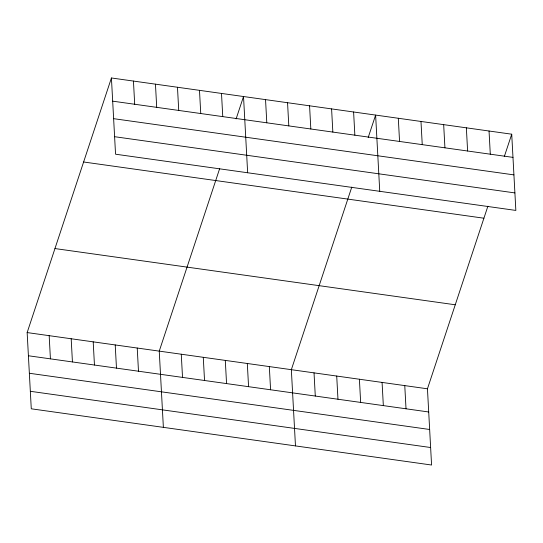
<?xml version="1.0" encoding="UTF-8"?>
<svg xmlns="http://www.w3.org/2000/svg" width="543" height="543" viewBox="0 0 543 543"><rect width="100%" height="100%" fill="white"/><g stroke="black" fill="none" stroke-linecap="round" stroke-linejoin="round"><path stroke-width="0.81" d="M487.885 206.211L427.45 388.795L431.576 465.025L31.277 408.804L27.15 332.574L111.424 77.975L511.723 134.196L515.85 210.426L115.55 154.205L111.424 77.975M219.684 168.54L159.248 351.124L163.375 427.355M236.103 118.931L243.522 96.525L247.649 172.762M351.783 187.097L291.347 369.681L295.473 445.912M368.202 137.488L375.62 115.082L379.747 191.312M504.304 156.601L511.723 134.196M112.679 101.161L512.979 157.382M113.63 118.666L513.922 174.887M114.607 136.7L514.9 192.921M83.615 161.99L483.908 218.211M54.958 248.558L455.258 304.779M27.15 332.574L427.45 388.795M28.406 355.76L428.705 411.981M29.356 373.265L429.649 429.486M30.333 391.299L430.626 447.52M489.039 131.012L490.295 154.192M466.356 127.822L467.611 151.008M443.672 124.639L444.927 147.825M420.988 121.449L422.244 144.635M398.304 118.265L399.56 141.452M404.766 385.605L406.021 408.791M382.082 382.421L383.338 405.607M353.602 111.987L354.857 135.173M359.398 379.238L360.654 402.424M331.59 108.899L332.845 132.078M336.714 376.048L337.97 399.234M309.571 105.804L310.827 128.99M314.03 372.865L315.286 396.051M287.552 102.708L288.808 125.895M265.541 99.62L266.796 122.806M269.328 366.586L270.584 389.772M247.316 363.491L248.572 386.677M221.503 93.437L222.759 116.623M225.297 360.403L226.553 383.589M199.491 90.342L200.747 113.528M203.279 357.308L204.535 380.494M177.473 87.253L178.728 110.433M181.267 354.219L182.523 377.405M155.454 84.158L156.71 107.344M133.442 81.063L134.698 104.249M137.23 348.036L138.485 371.222M115.218 344.941L116.473 368.127M93.199 341.846L94.455 365.032M71.181 338.757L72.436 361.943M49.169 335.662L50.424 358.848"/></g></svg>
